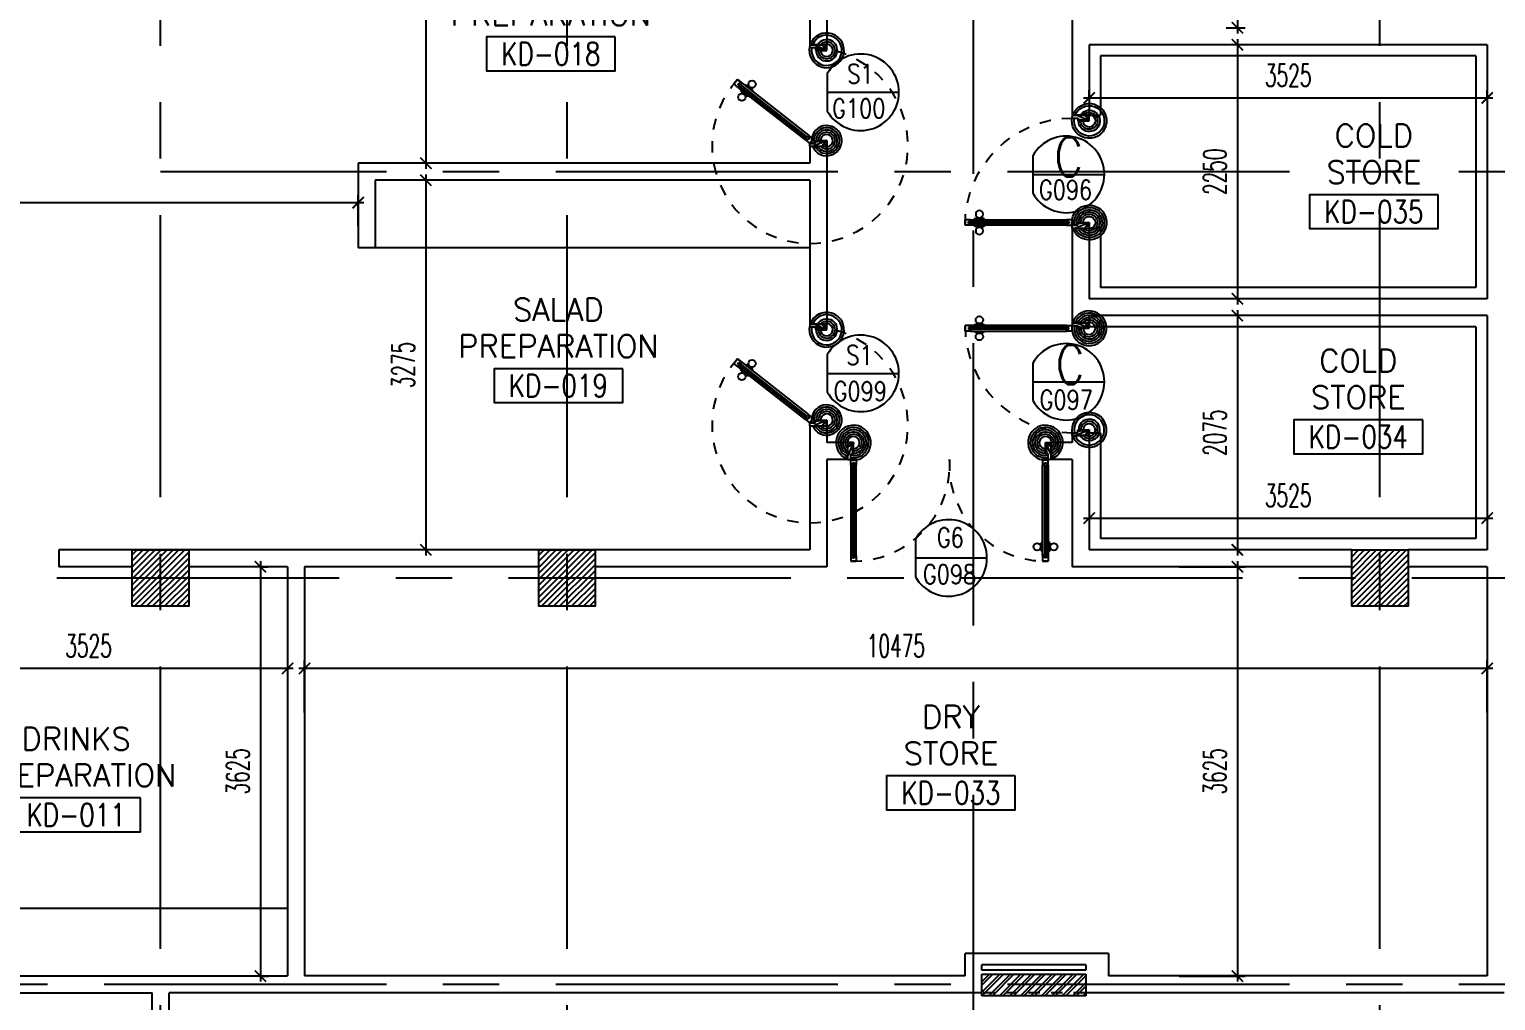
# Model space of a CAD drawing. Extents: x 417866.9 to 417960.2, y 43448 to 43538.2.
# Drawn here: x 417928.77 to 417941.76, y 43507.55 to 43516.16 of the extents above; entities that cross this region are included whole.
import ezdxf
from ezdxf.enums import TextEntityAlignment as Align

# ---------------------------------------------------------------- set-up
doc = ezdxf.new("R2010")
doc.units = 0
doc.header["$MEASUREMENT"] = 0
doc.header["$PDMODE"] = 3
doc.header["$PDSIZE"] = 0.1
doc.linetypes.add('CENTERX2', pattern=[4, 2.5, -0.5, 0.5, -0.5])
doc.linetypes.add('HIDDEN', pattern=[0.375, 0.25, -0.125])
doc.layers.get('0').update_dxf_attribs({"linetype": 'CONTINUOUS'})
doc.layers.get('DEFPOINTS').update_dxf_attribs({"linetype": 'CONTINUOUS'})
for name, color, linetype in [('A-JEERI', 3, 'CONTINUOUS'), ('AXES', 11, 'CENTERX2'), ('COL', 2, 'CONTINUOUS'), ('DIM', 4, 'CONTINUOUS'), ('DOOR', 4, 'CONTINUOUS'), ('DOOR-CR', 2, 'CONTINUOUS'), ('DOOR-DIM', 3, 'CONTINUOUS'), ('DOOR-NO', 3, 'CONTINUOUS'), ('FHC', 2, 'CONTINUOUS'), ('FUR', 5, 'CONTINUOUS'), ('HAT', 8, 'CONTINUOUS'), ('INSUL', 7, 'CONTINUOUS'), ('RM-BOX', 2, 'CONTINUOUS'), ('RM-NAME', 2, 'CONTINUOUS'), ('RM-NO', 2, 'CONTINUOUS'), ('WALL', 2, 'CONTINUOUS')]:
    doc.layers.add(name, color=color, linetype=linetype)
doc.styles.add('ROMANS', font='ROMANS.shx', dxfattribs={"width": 0.6})
doc.dimstyles.new('STANDARD in', dxfattribs={"dimtxt": 0.2, "dimasz": 0.1, "dimexe": 0.07, "dimexo": 0.05, "dimgap": 0.1, "dimtad": 1, "dimdec": 0, "dimlfac": 1000, "dimzin": 0, "dimdsep": 46, "dimtxsty": 'ROMANS', "dimblk": 'ARCHTICK', "dimcen": 0.05, "dimdle": 0.05, "dimclrd": 4, "dimclre": 4, "dimclrt": 2, "dimadec": 0, "dimazin": 0, "dimtfac": 1, "dimtdec": 0, "dimtmove": 2, "dimatfit": 3, "dimfxl": 0, "dimtolj": 1, "dimtzin": 0, "dimarcsym": 0})

# ---------------------------------------------------------------- blocks, each defined once
blk = doc.blocks.new('DD1')
at = {"layer": 'DOOR-CR'}
blk.add_line((-316, 0), (316, 0), dxfattribs=at)
blk.add_lwpolyline([(-316, -166, 3.820224), (-316, 166)], format="xyb", close=True, dxfattribs=at)
at = {"layer": 'DOOR-NO', "color": 255, "style": 'ROMANS'}
for tag, width, p in [('G', 0.8, (-22, 156)), ('0000', 0.7, (-22, -136))]:
    blk.add_attdef(tag, text='', height=196, dxfattribs=dict(at, width=width)).set_placement(p, align=Align.MIDDLE)
blk = doc.blocks.new('RM1')
at = {"layer": 'RM-BOX'}
blk.add_lwpolyline([(570, -200), (-570, -200), (-570, -500), (570, -500)], close=True, dxfattribs=at)
at = {"layer": 'RM-NAME', "style": 'ROMANS'}
for tag, p in [('ROOMNAME1', (0, 324)), ('ROOMNAME2', (0, 0))]:
    blk.add_attdef(tag, text='', height=200, dxfattribs=at).set_placement(p, align=Align.MIDDLE)
at = {"layer": 'RM-NO', "style": 'ROMANS', "width": 0.8}
blk.add_attdef('ROOMNO', text='', height=200, dxfattribs=at).set_placement((0, -350), align=Align.MIDDLE)
blk = doc.blocks.new('COL50')
at = {"layer": 'COL'}
blk.add_lwpolyline([(-250, 250), (-250, -250), (250, -250), (250, 250)], close=True, dxfattribs=at)
blk = doc.blocks.new('*X116')
at = {"color": 0}
for p, q in [((235129, 55135), (235595, 55601)), ((235129, 55188), (235542, 55601)), ((235129, 55241), (235489, 55601)), ((235129, 55294), (235436, 55601)), ((235129, 55347), (235383, 55601)), ((235129, 55400), (235330, 55601)), ((235129, 55453), (235277, 55601)), ((235129, 55506), (235224, 55601)), ((235129, 55559), (235171, 55601)), ((235148, 55101), (235629, 55581)), ((235201, 55101), (235629, 55528)), ((235254, 55101), (235629, 55475)), ((235307, 55101), (235629, 55422)), ((235360, 55101), (235629, 55369)), ((235413, 55101), (235629, 55316)), ((235466, 55101), (235629, 55263)), ((235519, 55101), (235629, 55210)), ((235572, 55101), (235629, 55157))]:
    blk.add_line(p, q, dxfattribs=at)
blk = doc.blocks.new('*X115')
at = {"color": 0}
for p, q in [((238729, 55128), (239201, 55601)), ((238729, 55181), (239148, 55601)), ((238729, 55234), (239095, 55601)), ((238729, 55287), (239042, 55601)), ((238729, 55340), (238989, 55601)), ((238729, 55393), (238936, 55601)), ((238729, 55446), (238883, 55601)), ((238729, 55500), (238830, 55601)), ((238729, 55553), (238777, 55601)), ((238754, 55101), (239229, 55575)), ((238807, 55101), (239229, 55522)), ((238860, 55101), (239229, 55469)), ((238913, 55101), (239229, 55416)), ((238966, 55101), (239229, 55363)), ((239019, 55101), (239229, 55310)), ((239073, 55101), (239229, 55257)), ((239126, 55101), (239229, 55204)), ((239179, 55101), (239229, 55151))]:
    blk.add_line(p, q, dxfattribs=at)
blk = doc.blocks.new('*X111')
at = {"color": 0}
for p, q in [((245929, 55116), (246414, 55601)), ((245929, 55169), (246361, 55601)), ((245929, 55222), (246308, 55601)), ((245929, 55275), (246255, 55601)), ((245929, 55328), (246202, 55601)), ((245929, 55381), (246149, 55601)), ((245929, 55434), (246096, 55601)), ((245929, 55487), (246043, 55601)), ((245929, 55540), (245990, 55601)), ((245929, 55593), (245936, 55601)), ((245967, 55101), (246429, 55563)), ((246020, 55101), (246429, 55510)), ((246073, 55101), (246429, 55457)), ((246126, 55101), (246429, 55404)), ((246179, 55101), (246429, 55351)), ((246232, 55101), (246429, 55298)), ((246285, 55101), (246429, 55245)), ((246338, 55101), (246429, 55192)), ((246391, 55101), (246429, 55138))]:
    blk.add_line(p, q, dxfattribs=at)
blk = doc.blocks.new('DOOR1000')
at = {"layer": 'DOOR', "color": 7, "linetype": 'ByBlock'}
for p, q in [((-150, 0), (0, 0)), ((-150, 0), (-150, -25)), ((0, -50), (-114, 0)), ((0, -50), (-40, 0)), ((0, -50), (0, 0)), ((-1100, -25), (-1100, -75)), ((-1100, -75), (-1100, -25)), ((-1050, -25), (-1100, -25)), ((-1050, -75), (-1100, -75)), ((-1070, -42), (-1070, -58)), ((-1050, -42), (-1070, -42)), ((-1050, -58), (-1070, -58)), ((-1050, -25), (-1050, -42)), ((-1050, -58), (-1050, -75)), ((-1018, -25), (-1018, -18)), ((-928, -18), (-1018, -18)), ((-1018, -75), (-1018, -82)), ((-928, -82), (-1018, -82)), ((-1005, -18), (-1005, -9)), ((-1005, -9), (-940, -9)), ((-1005, -18), (-940, -18)), ((-1005, -82), (-1005, -91)), ((-1005, -82), (-940, -82)), ((-1005, -91), (-940, -91)), ((-940, -18), (-940, -9)), ((-940, -82), (-940, -91)), ((-928, -25), (-928, -18)), ((-928, -75), (-928, -82)), ((-200, -25), (-150, -25)), ((-200, -42), (-200, -25)), ((-180, -42), (-200, -42)), ((-200, -58), (-180, -58)), ((-200, -75), (-200, -58)), ((-150, -75), (-200, -75)), ((-180, -58), (-180, -42)), ((-150, -25), (-100, -25)), ((-150, -75), (-150, -25)), ((-100, -25), (-100, -50)), ((0, -50), (-100, -37)), ((-100, -50), (0, -50)), ((-150, -975), (-100, -975)), ((-150, -1000), (-150, -975)), ((-150, -1000), (0, -1000)), ((0, -1000), (-150, -1000)), ((0, -950), (-114, -1000)), ((-100, -975), (-100, -950)), ((0, -950), (-100, -963)), ((-100, -950), (0, -950)), ((0, -950), (-40, -1000)), ((0, -950), (0, -1000))]:
    blk.add_line(p, q, dxfattribs=at)
at = {"layer": 'DOOR', "linetype": 'ByBlock'}
for p, q in [((-200, -25), (-1050, -25)), ((-200, -42), (-1050, -42)), ((-200, -58), (-1050, -58)), ((-1050, -75), (-200, -75))]:
    blk.add_line(p, q, dxfattribs=at)
at = {"layer": 'DOOR', "color": 7, "linetype": 'ByBlock'}
for centre in [(-973, 24), (-973, -124)]:
    blk.add_circle(centre, 32.4, dxfattribs=at)
for centre, radius, start, end in [((0, -50), 154, 161.1053, 166.2858), ((0, -50), 94.4, 148.0182, 180), ((0, -50), 134, 158.1598, 169.28), ((0, -50), 114, 154.0838, 167.3774), ((0, -50), 74.4, 137.7764, 180), ((0, -50), 54.4, 113.2074, 180), ((0, -50), 34.4, 90, 180), ((0, -50), 14.4, 90, 180), ((0, -950), 154, 193.7142, 198.8947), ((0, -950), 134, 190.72, 201.8402), ((0, -950), 94.4, 180, 211.9818), ((0, -950), 74.4, 180, 222.2236), ((0, -950), 54.4, 180, 246.7926), ((0, -950), 34.4, 180, 270), ((0, -950), 14.4, 180, 270)]:
    blk.add_arc(centre, radius, start, end, dxfattribs=at)
at = {"layer": 'DOOR', "linetype": 'HIDDEN', "ltscale": 0.5}
blk.add_arc((-150, -25), 950, 180, 270, dxfattribs=at)
blk = doc.blocks.new('DOOR90C')
at = {"layer": 'DOOR', "color": 7, "linetype": 'ByBlock'}
for p, q in [((150, 900), (0, 900)), ((0, 900), (0, 875)), ((0, 875), (50, 875)), ((150, 850), (36, 900)), ((50, 875), (50, 850)), ((150, 850), (50, 863)), ((50, 850), (150, 850)), ((150, 850), (110, 900)), ((150, 850), (150, 900)), ((-641, 591), (-672, 552)), ((-672, 552), (-641, 591)), ((-633, 521), (-672, 552)), ((-602, 560), (-641, 591)), ((-638, 546), (-628, 559)), ((-622, 534), (-638, 546)), ((-633, 521), (-622, 534)), ((-613, 547), (-628, 559)), ((-613, 547), (-602, 560)), ((-577, 540), (-572, 546)), ((-501, 490), (-572, 546)), ((-562, 538), (-557, 545)), ((-562, 538), (-511, 498)), ((-557, 545), (-506, 505)), ((-607, 501), (-612, 495)), ((-541, 440), (-612, 495)), ((-602, 487), (-607, 480)), ((-607, 480), (-556, 440)), ((-602, 487), (-551, 447)), ((-551, 447), (-556, 440)), ((-537, 445), (-541, 440)), ((-511, 498), (-506, 505)), ((-506, 485), (-501, 490)), ((-29, 69), (-39, 56)), ((-39, 56), (0, 25)), ((-13, 57), (-29, 69)), ((-9, 95), (-19, 82)), ((-19, 82), (-3, 69)), ((-3, 69), (-13, 57)), ((31, 64), (-9, 95)), ((31, 64), (0, 25)), ((0, 0), (0, 25)), ((0, 25), (50, 25)), ((150, 50), (36, 0)), ((50, 50), (150, 50)), ((150, 50), (50, 37)), ((50, 25), (50, 50)), ((150, 50), (110, 0)), ((150, 50), (150, 0))]:
    blk.add_line(p, q, dxfattribs=at)
at = {"layer": 'DOOR', "linetype": 'ByBlock'}
for p, q in [((-641, 591), (-9, 95)), ((-39, 56), (-633, 521)), ((-29, 69), (-622, 534)), ((-19, 82), (-613, 547))]:
    blk.add_line(p, q, dxfattribs=at)
at = {"layer": 'DOOR', "color": 7, "linetype": 'ByBlock'}
for centre in [(-511, 551), (-602, 435)]:
    blk.add_circle(centre, 32.4, dxfattribs=at)
at = {"layer": 'DOOR', "linetype": 'HIDDEN', "ltscale": 0.5}
blk.add_arc((2, 7), 868, 90.1618, 137.7823, dxfattribs=at)
at = {"layer": 'DOOR', "color": 7, "linetype": 'ByBlock'}
for centre, radius, start, end in [((150, 850), 154, 161.1053, 166.2858), ((150, 850), 134, 158.1598, 169.28), ((150, 850), 94.4, 148.0182, 180), ((150, 850), 74.4, 137.7764, 180), ((150, 850), 54.4, 113.2074, 180), ((150, 850), 34.4, 90, 180), ((150, 850), 14.4, 90, 180), ((150, 50), 134, 190.72, 201.8402), ((150, 50), 114, 192.6226, 205.9162), ((150, 50), 94.4, 180, 211.9818), ((150, 50), 74.4, 180, 222.2236), ((150, 50), 54.4, 180, 246.7926), ((150, 50), 34.4, 180, 270), ((150, 50), 14.4, 180, 270)]:
    blk.add_arc(centre, radius, start, end, dxfattribs=at)
blk = doc.blocks.new('A$C272A55A0')
at = {"layer": 'DOOR', "color": 0, "linetype": 'ByBlock'}
for p, q in [((0, 900), (0, 1050)), ((50, 1050), (0, 1050)), ((50, 950), (50, 1050)), ((1750, 950), (1750, 1050)), ((1750, 1050), (1800, 1050)), ((1800, 1050), (1800, 900)), ((25, 950), (50, 950)), ((25, 900), (25, 950)), ((1775, 950), (1750, 950)), ((1775, 900), (1775, 950)), ((0, 900), (25, 900)), ((75, 900), (25, 900)), ((25, 850), (25, 900)), ((42, 850), (25, 850)), ((58, 870), (42, 870)), ((42, 870), (42, 850)), ((58, 850), (58, 870)), ((75, 850), (58, 850)), ((75, 900), (75, 850)), ((1725, 900), (1775, 900)), ((1725, 900), (1725, 850)), ((1725, 850), (1742, 850)), ((1742, 870), (1758, 870)), ((1742, 850), (1742, 870)), ((1758, 870), (1758, 850)), ((1758, 850), (1775, 850)), ((1800, 900), (1775, 900)), ((1775, 850), (1775, 900)), ((1718, 160), (1709, 160)), ((1709, 95), (1709, 160)), ((1725, 173), (1718, 173)), ((1718, 173), (1718, 83)), ((1718, 95), (1718, 160)), ((1775, 173), (1782, 173)), ((1782, 173), (1782, 83)), ((1782, 160), (1791, 160)), ((1782, 95), (1782, 160)), ((1791, 95), (1791, 160)), ((25, 50), (42, 50)), ((25, 50), (25, 0)), ((25, 0), (75, 0)), ((75, 0), (25, 0)), ((42, 50), (42, 30)), ((42, 30), (58, 30)), ((58, 50), (75, 50)), ((58, 50), (58, 30)), ((75, 50), (75, 0)), ((1718, 95), (1709, 95)), ((1725, 83), (1718, 83)), ((1742, 50), (1725, 50)), ((1725, 50), (1725, 0)), ((1775, 0), (1725, 0)), ((1725, 0), (1775, 0)), ((1742, 50), (1742, 30)), ((1758, 30), (1742, 30)), ((1775, 50), (1758, 50)), ((1758, 50), (1758, 30)), ((1775, 83), (1782, 83)), ((1775, 50), (1775, 0)), ((1782, 95), (1791, 95))]:
    blk.add_line(p, q, dxfattribs=at)
at = {"layer": 'DOOR', "color": 9, "linetype": 'ByBlock'}
for p, q in [((50, 1050), (0, 1010)), ((50, 1050), (0, 937)), ((50, 1050), (37, 950)), ((1750, 1050), (1800, 1010)), ((1750, 1050), (1800, 937)), ((1750, 1050), (1763, 950))]:
    blk.add_line(p, q, dxfattribs=at)
at = {"layer": 'DOOR', "linetype": 'ByBlock'}
for p, q in [((25, 850), (25, 50)), ((42, 850), (42, 50)), ((58, 850), (58, 50)), ((75, 50), (75, 850)), ((1725, 50), (1725, 850)), ((1742, 850), (1742, 50)), ((1758, 850), (1758, 50)), ((1775, 850), (1775, 50))]:
    blk.add_line(p, q, dxfattribs=at)
at = {"layer": 'DOOR', "color": 0, "linetype": 'ByBlock'}
for centre in [(1676, 128), (1824, 128)]:
    blk.add_circle(centre, 32.4, dxfattribs=at)
at = {"layer": 'DOOR', "color": 9, "linetype": 'ByBlock'}
for centre, radius, start, end in [((50, 1050), 34.4, 180, 270), ((50, 1050), 14.4, 180, 270), ((1750, 1050), 14.4, 270, 0), ((1750, 1050), 34.4, 270, 0), ((50, 1050), 54.4, 203.2074, 270), ((50, 1050), 74.4, 227.7764, 270), ((50, 1050), 94.4, 238.0182, 270), ((50, 1050), 114, 244.0838, 257.3774), ((50, 1050), 134, 248.1598, 259.28), ((1750, 1050), 54.4, 270, 336.7926), ((1750, 1050), 74.4, 270, 312.2236), ((1750, 1050), 94.4, 270, 301.9818), ((1750, 1050), 114, 282.6226, 295.9162), ((1750, 1050), 134, 280.72, 291.8402), ((50, 1050), 154, 251.1053, 256.2858), ((1750, 1050), 154, 283.7142, 288.8947)]:
    blk.add_arc(centre, radius, start, end, dxfattribs=at)
at = {"layer": 'DOOR', "linetype": 'HIDDEN', "ltscale": 0.5}
for centre, start, end in [((50, 851), 268.3174, 3.2965), ((1750, 851), 176.7035, 271.6826)]:
    blk.add_arc(centre, 851, start, end, dxfattribs=at)
at = {"layer": 'WALL', "linetype": 'ByBlock'}
blk.add_line((1800, 900), (1800, 1050), dxfattribs=at)
blk = doc.blocks.new('_ARCHTICK')
at = {"color": 0, "linetype": 'ByBlock', "const_width": 0.15}
blk.add_lwpolyline([(-0.5, -0.5), (0.5, 0.5)], dxfattribs=at)
blk = doc.blocks.new('*D629')
at = {"layer": 'DEFPOINTS', "color": 0}
for p in [(417931.687, 43514.62), (417931.687, 43514.365), (417920.412, 43514.134)]:
    blk.add_point(p, dxfattribs=at)
at = {"layer": 'DIM', "color": 4, "lineweight": -2}
for p, q in [((417920.362, 43514.62), (417931.737, 43514.62)), ((417920.412, 43514.184), (417920.412, 43514.69)), ((417931.687, 43514.415), (417931.687, 43514.69))]:
    blk.add_line(p, q, dxfattribs=at)
at = {"layer": 'DIM', "color": 4, "lineweight": -2, "xscale": 0.1, "yscale": 0.1, "zscale": 0.1, "rotation": 180}
blk.add_blockref('_ARCHTICK', (417920.412, 43514.62), dxfattribs=at)
at = {"layer": 'DIM', "color": 4, "lineweight": -2, "xscale": 0.1, "yscale": 0.1, "zscale": 0.1}
blk.add_blockref('_ARCHTICK', (417931.687, 43514.62), dxfattribs=at)
at = {"layer": 'DIM', "color": 2, "insert": (417926.049, 43514.82), "char_height": 0.2, "attachment_point": 5, "style": 'ROMANS'}
blk.add_mtext('\\A1;11275', dxfattribs=at)
blk = doc.blocks.new('*D631')
at = {"layer": 'DEFPOINTS', "color": 0}
for p in [(417932.915, 43518.244), (417932.286, 43514.969), (417932.7, 43514.969)]:
    blk.add_point(p, dxfattribs=at)
at = {"layer": 'DIM', "color": 4, "lineweight": -2}
for p, q in [((417932.865, 43518.244), (417932.216, 43518.244)), ((417932.286, 43518.294), (417932.286, 43514.919)), ((417932.65, 43514.969), (417932.216, 43514.969))]:
    blk.add_line(p, q, dxfattribs=at)
at = {"layer": 'DIM', "color": 4, "lineweight": -2, "xscale": 0.1, "yscale": 0.1, "zscale": 0.1}
for p, rotation in [((417932.286, 43518.244), 90), ((417932.286, 43514.969), 270)]:
    blk.add_blockref('_ARCHTICK', p, dxfattribs=dict(at, rotation=rotation))
at = {"layer": 'DIM', "color": 2, "insert": (417932.086, 43516.607), "char_height": 0.2, "attachment_point": 5, "rotation": 90, "style": 'ROMANS'}
blk.add_mtext('\\A1;3275', dxfattribs=at)
blk = doc.blocks.new('*D630')
at = {"layer": 'DEFPOINTS', "color": 0}
for p in [(417932.692, 43514.819), (417932.286, 43511.544), (417933.083, 43511.544)]:
    blk.add_point(p, dxfattribs=at)
at = {"layer": 'DIM', "color": 4, "lineweight": -2}
for p, q in [((417932.286, 43514.869), (417932.286, 43511.494)), ((417932.642, 43514.819), (417932.216, 43514.819)), ((417933.033, 43511.544), (417932.216, 43511.544))]:
    blk.add_line(p, q, dxfattribs=at)
at = {"layer": 'DIM', "color": 4, "lineweight": -2, "xscale": 0.1, "yscale": 0.1, "zscale": 0.1}
for p, rotation in [((417932.286, 43514.819), 90), ((417932.286, 43511.544), 270)]:
    blk.add_blockref('_ARCHTICK', p, dxfattribs=dict(at, rotation=rotation))
at = {"layer": 'DIM', "color": 2, "insert": (417932.086, 43513.182), "char_height": 0.2, "attachment_point": 5, "rotation": 90, "style": 'ROMANS'}
blk.add_mtext('\\A1;3275', dxfattribs=at)
blk = doc.blocks.new('*D326')
at = {"layer": 'DEFPOINTS', "color": 0}
for p in [(417939.324, 43518.244), (417939.324, 43516.169), (417939.474, 43516.169)]:
    blk.add_point(p, dxfattribs=at)
at = {"layer": 'DIM', "color": 4, "lineweight": -2}
for p, q in [((417939.374, 43518.244), (417939.544, 43518.244)), ((417939.474, 43518.294), (417939.474, 43516.119)), ((417939.374, 43516.169), (417939.544, 43516.169))]:
    blk.add_line(p, q, dxfattribs=at)
at = {"layer": 'DIM', "color": 4, "lineweight": -2, "xscale": 0.1, "yscale": 0.1, "zscale": 0.1}
for p, rotation in [((417939.474, 43518.244), 90), ((417939.474, 43516.169), 270)]:
    blk.add_blockref('_ARCHTICK', p, dxfattribs=dict(at, rotation=rotation))
at = {"layer": 'DIM', "color": 2, "insert": (417939.274, 43517.207), "char_height": 0.2, "attachment_point": 5, "rotation": 90, "style": 'ROMANS'}
blk.add_mtext('\\A1;2075', dxfattribs=at)
blk = doc.blocks.new('*D328')
at = {"layer": 'DEFPOINTS', "color": 0}
for p in [(417939.924, 43516.019), (417939.474, 43513.769), (417939.924, 43513.769)]:
    blk.add_point(p, dxfattribs=at)
at = {"layer": 'DIM', "color": 4, "lineweight": -2}
for p, q in [((417939.474, 43516.069), (417939.474, 43513.719)), ((417939.874, 43516.019), (417939.404, 43516.019)), ((417939.874, 43513.769), (417939.404, 43513.769))]:
    blk.add_line(p, q, dxfattribs=at)
at = {"layer": 'DIM', "color": 4, "lineweight": -2, "xscale": 0.1, "yscale": 0.1, "zscale": 0.1}
for p, rotation in [((417939.474, 43516.019), 90), ((417939.474, 43513.769), 270)]:
    blk.add_blockref('_ARCHTICK', p, dxfattribs=dict(at, rotation=rotation))
at = {"layer": 'DIM', "color": 2, "insert": (417939.274, 43514.894), "char_height": 0.2, "attachment_point": 5, "rotation": 90, "style": 'ROMANS'}
blk.add_mtext('\\A1;2250', dxfattribs=at)
blk = doc.blocks.new('*D586')
at = {"layer": 'DEFPOINTS', "color": 0}
for p in [(417941.687, 43515.548), (417938.162, 43515.487), (417941.687, 43515.487)]:
    blk.add_point(p, dxfattribs=at)
at = {"layer": 'DIM', "color": 4, "lineweight": -2}
for p, q in [((417938.112, 43515.548), (417941.737, 43515.548)), ((417938.162, 43515.537), (417938.162, 43515.618)), ((417941.687, 43515.537), (417941.687, 43515.618))]:
    blk.add_line(p, q, dxfattribs=at)
at = {"layer": 'DIM', "color": 4, "lineweight": -2, "xscale": 0.1, "yscale": 0.1, "zscale": 0.1, "rotation": 180}
blk.add_blockref('_ARCHTICK', (417938.162, 43515.548), dxfattribs=at)
at = {"layer": 'DIM', "color": 4, "lineweight": -2, "xscale": 0.1, "yscale": 0.1, "zscale": 0.1}
blk.add_blockref('_ARCHTICK', (417941.687, 43515.548), dxfattribs=at)
at = {"layer": 'DIM', "color": 2, "insert": (417939.924, 43515.748), "char_height": 0.2, "attachment_point": 5, "style": 'ROMANS'}
blk.add_mtext('\\A1;3525', dxfattribs=at)
blk = doc.blocks.new('*D329')
at = {"layer": 'DEFPOINTS', "color": 0}
for p in [(417939.924, 43513.619), (417939.474, 43511.544), (417939.924, 43511.544)]:
    blk.add_point(p, dxfattribs=at)
at = {"layer": 'DIM', "color": 4, "lineweight": -2}
for p, q in [((417939.874, 43513.619), (417939.404, 43513.619)), ((417939.474, 43513.669), (417939.474, 43511.494)), ((417939.874, 43511.544), (417939.404, 43511.544))]:
    blk.add_line(p, q, dxfattribs=at)
at = {"layer": 'DIM', "color": 4, "lineweight": -2, "xscale": 0.1, "yscale": 0.1, "zscale": 0.1}
for p, rotation in [((417939.474, 43513.619), 90), ((417939.474, 43511.544), 270)]:
    blk.add_blockref('_ARCHTICK', p, dxfattribs=dict(at, rotation=rotation))
at = {"layer": 'DIM', "color": 2, "insert": (417939.274, 43512.582), "char_height": 0.2, "attachment_point": 5, "rotation": 90, "style": 'ROMANS'}
blk.add_mtext('\\A1;2075', dxfattribs=at)
blk = doc.blocks.new('*D330')
at = {"layer": 'DEFPOINTS', "color": 0}
for p in [(417938.162, 43511.883), (417941.687, 43511.883), (417941.687, 43511.825)]:
    blk.add_point(p, dxfattribs=at)
at = {"layer": 'DIM', "color": 4, "lineweight": -2}
for p, q in [((417938.112, 43511.825), (417941.737, 43511.825)), ((417938.162, 43511.833), (417938.162, 43511.755)), ((417941.687, 43511.833), (417941.687, 43511.755))]:
    blk.add_line(p, q, dxfattribs=at)
at = {"layer": 'DIM', "color": 4, "lineweight": -2, "xscale": 0.1, "yscale": 0.1, "zscale": 0.1, "rotation": 180}
blk.add_blockref('_ARCHTICK', (417938.162, 43511.825), dxfattribs=at)
at = {"layer": 'DIM', "color": 4, "lineweight": -2, "xscale": 0.1, "yscale": 0.1, "zscale": 0.1}
blk.add_blockref('_ARCHTICK', (417941.687, 43511.825), dxfattribs=at)
at = {"layer": 'DIM', "color": 2, "insert": (417939.924, 43512.025), "char_height": 0.2, "attachment_point": 5, "style": 'ROMANS'}
blk.add_mtext('\\A1;3525', dxfattribs=at)
blk = doc.blocks.new('*D338')
at = {"layer": 'DEFPOINTS', "color": 0}
for p in [(417931.212, 43510.494), (417931.212, 43510.052), (417941.687, 43510.052)]:
    blk.add_point(p, dxfattribs=at)
at = {"layer": 'DIM', "color": 4, "lineweight": -2}
for p, q in [((417941.737, 43510.494), (417931.162, 43510.494)), ((417931.212, 43510.102), (417931.212, 43510.564)), ((417941.687, 43510.102), (417941.687, 43510.564))]:
    blk.add_line(p, q, dxfattribs=at)
at = {"layer": 'DIM', "color": 4, "lineweight": -2, "xscale": 0.1, "yscale": 0.1, "zscale": 0.1, "rotation": 180}
blk.add_blockref('_ARCHTICK', (417931.212, 43510.494), dxfattribs=at)
at = {"layer": 'DIM', "color": 4, "lineweight": -2, "xscale": 0.1, "yscale": 0.1, "zscale": 0.1}
blk.add_blockref('_ARCHTICK', (417941.687, 43510.494), dxfattribs=at)
at = {"layer": 'DIM', "color": 2, "insert": (417936.449, 43510.694), "char_height": 0.2, "attachment_point": 5, "style": 'ROMANS'}
blk.add_mtext('\\A1;10475', dxfattribs=at)
blk = doc.blocks.new('*D339')
at = {"layer": 'DEFPOINTS', "color": 0}
for p in [(417938.907, 43511.394), (417938.907, 43507.769), (417939.474, 43507.769)]:
    blk.add_point(p, dxfattribs=at)
at = {"layer": 'DIM', "color": 4, "lineweight": -2}
for p, q in [((417938.957, 43511.394), (417939.544, 43511.394)), ((417939.474, 43511.444), (417939.474, 43507.719)), ((417938.957, 43507.769), (417939.544, 43507.769))]:
    blk.add_line(p, q, dxfattribs=at)
at = {"layer": 'DIM', "color": 4, "lineweight": -2, "xscale": 0.1, "yscale": 0.1, "zscale": 0.1}
for p, rotation in [((417939.474, 43511.394), 90), ((417939.474, 43507.769), 270)]:
    blk.add_blockref('_ARCHTICK', p, dxfattribs=dict(at, rotation=rotation))
at = {"layer": 'DIM', "color": 2, "insert": (417939.274, 43509.582), "char_height": 0.2, "attachment_point": 5, "rotation": 90, "style": 'ROMANS'}
blk.add_mtext('\\A1;3625', dxfattribs=at)
blk = doc.blocks.new('*D340')
at = {"layer": 'DEFPOINTS', "color": 0}
for p in [(417927.537, 43510.926), (417931.062, 43510.926), (417927.537, 43510.494)]:
    blk.add_point(p, dxfattribs=at)
at = {"layer": 'DIM', "color": 4, "lineweight": -2}
for p, q in [((417927.537, 43510.876), (417927.537, 43510.424)), ((417931.062, 43510.876), (417931.062, 43510.424)), ((417931.112, 43510.494), (417927.487, 43510.494))]:
    blk.add_line(p, q, dxfattribs=at)
at = {"layer": 'DIM', "color": 4, "lineweight": -2, "xscale": 0.1, "yscale": 0.1, "zscale": 0.1, "rotation": 180}
blk.add_blockref('_ARCHTICK', (417927.537, 43510.494), dxfattribs=at)
at = {"layer": 'DIM', "color": 4, "lineweight": -2, "xscale": 0.1, "yscale": 0.1, "zscale": 0.1}
blk.add_blockref('_ARCHTICK', (417931.062, 43510.494), dxfattribs=at)
at = {"layer": 'DIM', "color": 2, "insert": (417929.299, 43510.694), "char_height": 0.2, "attachment_point": 5, "style": 'ROMANS'}
blk.add_mtext('\\A1;3525', dxfattribs=at)
blk = doc.blocks.new('*D342')
at = {"layer": 'DEFPOINTS', "color": 0}
for p in [(417930.78, 43511.394), (417930.78, 43507.769), (417930.821, 43507.769)]:
    blk.add_point(p, dxfattribs=at)
at = {"layer": 'DIM', "color": 4, "lineweight": -2}
for p, q in [((417930.821, 43511.444), (417930.821, 43507.719)), ((417930.83, 43511.394), (417930.891, 43511.394)), ((417930.83, 43507.769), (417930.891, 43507.769))]:
    blk.add_line(p, q, dxfattribs=at)
at = {"layer": 'DIM', "color": 4, "lineweight": -2, "xscale": 0.1, "yscale": 0.1, "zscale": 0.1}
for p, rotation in [((417930.821, 43511.394), 90), ((417930.821, 43507.769), 270)]:
    blk.add_blockref('_ARCHTICK', p, dxfattribs=dict(at, rotation=rotation))
at = {"layer": 'DIM', "color": 2, "insert": (417930.621, 43509.582), "char_height": 0.2, "attachment_point": 5, "rotation": 90, "style": 'ROMANS'}
blk.add_mtext('\\A1;3625', dxfattribs=at)

msp = doc.modelspace()

# ---------------------------------------------------------------- hatches: boundary and pattern name
at = {"layer": 'FHC', "linetype": 'ByBlock', "ltscale": 0.3}
h = msp.add_hatch(dxfattribs=at)
h.set_pattern_fill('ANSI32', color=11, scale=175, style=0)
h.set_pattern_definition([(44.999998, (417705.015424, 43476.54332), (-0.046403885, 0.046403882), []), (44.999998, (417705.04636, 43476.54332), (-0.046403885, 0.046403882), [])])
h.paths.add_polyline_path([(417938.1316, 43507.5943), (417938.1316, 43507.7843), (417937.2116, 43507.7843), (417937.2116, 43507.5943)])
h.paths.add_polyline_path([(417936.999, 43507.1732), (417936.999, 43507.594), (417937.2615, 43507.594), (417937.2615, 43507.1732)], flags=9)

# ---------------------------------------------------------------- linework, layer by layer
at = {"layer": 'A-JEERI'}
msp.add_line((417927.5366, 43508.3693), (417931.0616, 43508.3693), dxfattribs=at)
at = {"layer": 'AXES'}
for p, q in [((417929.9366, 43460.01), (417929.9366, 43537.5491)), ((417933.5366, 43460.01), (417933.5366, 43537.5491)), ((417940.7366, 43460.01), (417940.7366, 43537.5491)), ((417937.1366, 43466.8743), (417937.1366, 43525.6943)), ((417947.9366, 43514.8943), (417929.9366, 43514.8943)), ((417959.5194, 43511.2943), (417889.6966, 43511.2943)), ((417947.9366, 43507.6943), (417889.6966, 43507.6943))]:
    msp.add_line(p, q, dxfattribs=at)
at = {"layer": 'COL'}
msp.add_lwpolyline([(417933.7866, 43511.5443), (417933.7866, 43511.0443), (417933.2866, 43511.0443), (417933.2866, 43511.5443)], close=True, dxfattribs=at)
at = {"layer": 'FHC', "linetype": 'ByBlock', "ltscale": 0.3}
for p, q in [((417937.2116, 43507.7843), (417938.1316, 43507.7843)), ((417937.2116, 43507.5943), (417937.2116, 43507.7843)), ((417938.1316, 43507.7843), (417938.1316, 43507.5943)), ((417938.1316, 43507.5943), (417937.2116, 43507.5943))]:
    msp.add_line(p, q, dxfattribs=at)
at = {"layer": 'FHC', "color": 250, "linetype": 'HIDDEN', "ltscale": 0.25}
msp.add_line((417938.1238, 43507.6193), (417937.2207, 43507.6193), dxfattribs=at)
at = {"layer": 'FUR'}
msp.add_line((417935.6866, 43514.2193), (417931.8366, 43514.2193), dxfattribs=at)
at = {"layer": 'INSUL'}
for p, q in [((417941.5866, 43515.9193), (417938.2616, 43515.9193)), ((417938.2616, 43515.9193), (417938.2616, 43515.3943)), ((417941.5866, 43515.9193), (417941.5866, 43513.8693)), ((417938.1616, 43515.3943), (417938.2616, 43515.3943)), ((417938.1616, 43514.3943), (417938.2616, 43514.3943)), ((417938.2616, 43514.3943), (417938.2616, 43513.8693)), ((417941.5866, 43513.8693), (417938.2616, 43513.8693)), ((417938.1616, 43513.6193), (417938.1616, 43513.5193)), ((417941.5866, 43513.5193), (417938.1616, 43513.5193)), ((417941.5866, 43513.5193), (417941.5866, 43511.6443)), ((417938.1401, 43512.58), (417938.2616, 43512.58)), ((417938.2616, 43512.58), (417938.2616, 43511.6443)), ((417941.5866, 43511.6443), (417938.2616, 43511.6443))]:
    msp.add_line(p, q, dxfattribs=at)
at = {"layer": 'WALL'}
for p, q in [((417935.8366, 43518.5443), (417935.8366, 43516.0193)), ((417935.6866, 43518.2443), (417935.6866, 43516.0193)), ((417938.0116, 43516.7068), (417938.0116, 43515.3943)), ((417935.6866, 43516.0193), (417935.8366, 43516.0193)), ((417941.6866, 43516.0193), (417938.1616, 43516.0193)), ((417938.1616, 43516.0193), (417938.1616, 43515.3943)), ((417941.6866, 43516.0193), (417941.6866, 43513.7693)), ((417938.0116, 43515.3943), (417938.1616, 43515.3943)), ((417935.6866, 43515.1193), (417935.6866, 43514.9693)), ((417935.6866, 43515.1193), (417935.8366, 43515.1193)), ((417935.8366, 43515.1193), (417935.8366, 43513.5443)), ((417935.6866, 43514.9693), (417931.6866, 43514.9693)), ((417931.6866, 43514.9693), (417931.6866, 43514.2193)), ((417935.6866, 43514.8193), (417931.8366, 43514.8193)), ((417931.8366, 43514.8193), (417931.8366, 43514.2193)), ((417935.6866, 43514.8193), (417935.6866, 43513.5443)), ((417938.0116, 43514.3943), (417938.0116, 43513.5568)), ((417938.0116, 43514.3943), (417938.1616, 43514.3943)), ((417938.1616, 43514.3943), (417938.1616, 43513.7693)), ((417931.8366, 43514.2193), (417931.6866, 43514.2193)), ((417941.6866, 43513.7693), (417938.1616, 43513.7693)), ((417938.1616, 43513.5568), (417938.0116, 43513.5568)), ((417941.6866, 43513.6193), (417938.1616, 43513.6193)), ((417938.1616, 43513.6193), (417938.1616, 43513.5568)), ((417941.6866, 43513.6193), (417941.6866, 43511.5443)), ((417935.6866, 43513.5443), (417935.8366, 43513.5443)), ((417935.6866, 43512.6443), (417935.6866, 43511.5443)), ((417935.6866, 43512.6443), (417935.8366, 43512.6443)), ((417935.8366, 43512.6443), (417935.8366, 43512.4943)), ((417938.1616, 43512.5568), (417938.0116, 43512.5568)), ((417938.0116, 43512.5568), (417938.0116, 43512.4943)), ((417938.1616, 43512.5568), (417938.1616, 43512.5568)), ((417938.1616, 43512.5568), (417938.1616, 43511.5443)), ((417936.0241, 43512.4943), (417935.8366, 43512.4943)), ((417936.0241, 43512.3443), (417936.0241, 43512.4943)), ((417938.0116, 43512.4943), (417937.8241, 43512.4943)), ((417937.8241, 43512.3443), (417937.8241, 43512.4943)), ((417936.0241, 43512.3443), (417935.8366, 43512.3443)), ((417935.8366, 43512.3443), (417935.8366, 43511.3943)), ((417938.0116, 43512.3443), (417937.8241, 43512.3443)), ((417938.0116, 43512.3443), (417938.0116, 43511.3943)), ((417935.6866, 43511.5443), (417929.0366, 43511.5443)), ((417929.0366, 43511.5443), (417929.0366, 43511.3943)), ((417940.4866, 43511.5443), (417938.1616, 43511.5443)), ((417941.6866, 43511.5443), (417940.9866, 43511.5443)), ((417929.6866, 43511.3943), (417929.0366, 43511.3943)), ((417931.0616, 43511.3943), (417930.1866, 43511.3943)), ((417931.0616, 43511.3943), (417931.0616, 43507.7693)), ((417931.2116, 43511.3943), (417931.2116, 43507.7693)), ((417933.2866, 43511.3943), (417931.2116, 43511.3943)), ((417935.8366, 43511.3943), (417933.7866, 43511.3943)), ((417940.4866, 43511.3943), (417938.0116, 43511.3943)), ((417941.6866, 43511.3943), (417940.9866, 43511.3943)), ((417941.6866, 43511.3943), (417941.6866, 43507.7693)), ((417938.3316, 43507.9693), (417937.0616, 43507.9693)), ((417937.0616, 43507.7693), (417937.0616, 43507.9693)), ((417938.3316, 43507.9693), (417938.3316, 43507.7693)), ((417938.1316, 43507.8693), (417937.2116, 43507.8693)), ((417937.2116, 43507.8193), (417937.2116, 43507.8693)), ((417938.1316, 43507.8693), (417938.1316, 43507.8193)), ((417927.5366, 43507.7693), (417931.0616, 43507.7693)), ((417937.0616, 43507.7693), (417931.2116, 43507.7693)), ((417938.1316, 43507.8193), (417937.2116, 43507.8193)), ((417941.6866, 43507.7693), (417938.3316, 43507.7693)), ((417921.8991, 43507.6193), (417929.8616, 43507.6193)), ((417929.8616, 43507.3943), (417929.8616, 43507.6193)), ((417930.0116, 43507.3943), (417930.0116, 43507.6193)), ((417937.2116, 43507.6193), (417930.0116, 43507.6193)), ((417941.8366, 43507.6193), (417938.1316, 43507.6193))]:
    msp.add_line(p, q, dxfattribs=at)

# ---------------------------------------------------------------- block references
at = {"layer": 'COL', "xscale": -0.001000000047497451, "yscale": 0.0009999999892897904, "zscale": 0.001}
for p in [(417929.9366, 43511.2943), (417940.7366, 43511.2943)]:
    msp.add_blockref('COL50', p, dxfattribs=at)
at = {"layer": 'DOOR', "color": 0, "xscale": 0.001000000047497451, "yscale": 0.0009999999892897904, "zscale": 0.001}
for name, p in [('DOOR90C', (417935.6866, 43515.1193)), ('DOOR90C', (417935.6866, 43512.6443)), ('A$C272A55A0', (417936.0241, 43511.444))]:
    msp.add_blockref(name, p, dxfattribs=at)
at = {"layer": 'DOOR-DIM', "xscale": -0.001000000047497451, "yscale": 0.0009999999892897904, "zscale": 0.001, "rotation": 180}
msp.add_blockref('DOOR1000', (417938.1616, 43514.3943), dxfattribs=at)
at = {"layer": 'DOOR-DIM', "xscale": 0.001000000047497451, "yscale": 0.0009999999892897904, "zscale": 0.001}
msp.add_blockref('DOOR1000', (417938.1616, 43513.5568), dxfattribs=at)
at = {"layer": 'DOOR-NO'}
ref = msp.add_blockref('DD1', (417936.158, 43515.5977), dxfattribs=dict(at, xscale=0.001000000047497451, yscale=0.0009999999892897904, zscale=0.001))
ref.add_attrib('G', 'S1', dxfattribs={"height": 0.17, "style": 'ROMANS', "width": 0.8}).set_placement((417936.1347, 43515.7603), align=Align.MIDDLE)
ref.add_attrib('000', 'G100', dxfattribs={"height": 0.17, "style": 'ROMANS', "width": 0.8}).set_placement((417936.1208, 43515.4553), align=Align.MIDDLE)
ref = msp.add_blockref('DD1', (417937.9776, 43514.8701), dxfattribs=dict(at, xscale=0.001000000047497451, yscale=0.0009999999892897904, zscale=0.001))
ref.add_attrib('G', 'C', dxfattribs={"height": 0.35, "style": 'ROMANS', "width": 0.8}).set_placement((417937.9797, 43515.0255), align=Align.MIDDLE)
ref.add_attrib('000', 'G096', dxfattribs={"height": 0.17, "style": 'ROMANS', "width": 0.8}).set_placement((417937.952, 43514.7344), align=Align.MIDDLE)
ref = msp.add_blockref('DD1', (417936.158, 43513.1076), dxfattribs=dict(at, xscale=0.001000000047497451, yscale=0.0009999999892897904, zscale=0.001))
ref.add_attrib('G', 'S1', dxfattribs={"height": 0.17, "style": 'ROMANS', "width": 0.8}).set_placement((417936.127, 43513.2688), align=Align.MIDDLE)
ref.add_attrib('000', 'G099', dxfattribs={"height": 0.17, "style": 'ROMANS', "width": 0.8}).set_placement((417936.1339, 43512.9499), align=Align.MIDDLE)
ref = msp.add_blockref('DD1', (417937.9776, 43513.0327), dxfattribs=dict(at, xscale=0.001000000047497451, yscale=0.0009999999892897904, zscale=0.001))
ref.add_attrib('G', 'C', dxfattribs={"height": 0.35, "style": 'ROMANS', "width": 0.8}).set_placement((417937.9928, 43513.1856), align=Align.MIDDLE)
ref.add_attrib('000', 'G097', dxfattribs={"height": 0.17, "style": 'ROMANS', "width": 0.8}).set_placement((417937.9581, 43512.8737), align=Align.MIDDLE)
ref = msp.add_blockref('DD1', (417936.9377, 43511.4725), dxfattribs=dict(at, xscale=0.001000000047497451, yscale=0.0009999999892897904, zscale=0.001))
ref.add_attrib('G', 'G6', dxfattribs={"height": 0.17, "style": 'ROMANS', "width": 0.8}).set_placement((417936.9316, 43511.6538), align=Align.MIDDLE)
ref.add_attrib('000', 'G098', dxfattribs={"height": 0.17, "style": 'ROMANS', "width": 0.8}).set_placement((417936.9246, 43511.328), align=Align.MIDDLE)
at = {"layer": 'HAT', "xscale": 0.001000000047497451, "yscale": 0.0009999999892897904, "zscale": 0.001}
for name in ['*X116', '*X115', '*X111']:
    msp.add_blockref(name, (417694.5581, 43455.9433), dxfattribs=at)
at = {"layer": 'RM-NAME', "xscale": 0.001000000047497451, "yscale": 0.0009999999892897904, "zscale": 0.001}
for p, values in [((417940.6834, 43514.8902), {'ROOMNO': 'KD-035', 'ROOMNAME2': 'STORE', 'ROOMNAME1': 'COLD'}), ((417940.5452, 43512.8959), {'ROOMNO': 'KD-034', 'ROOMNAME2': 'STORE', 'ROOMNAME1': 'COLD'})]:
    msp.add_blockref('RM1', p, dxfattribs=at).add_auto_attribs(values)
at = {"layer": 'WALL', "xscale": 0.001000000047497451, "yscale": 0.0009999999892897904, "zscale": 0.001}
for p, values in [((417933.394, 43516.2882), {'ROOMNO': 'KD-018', 'ROOMNAME2': 'PREPARATION', 'ROOMNAME1': 'MEAT'}), ((417933.4602, 43513.3488), {'ROOMNO': 'KD-019', 'ROOMNAME2': 'PREPARATION', 'ROOMNAME1': 'SALAD'}), ((417936.9373, 43509.7415), {'ROOMNO': 'KD-033', 'ROOMNAME2': 'STORE', 'ROOMNAME1': 'DRY'}), ((417929.1893, 43509.547), {'ROOMNO': 'KD-011', 'ROOMNAME2': 'PREPARATION', 'ROOMNAME1': 'DRINKS'})]:
    msp.add_blockref('RM1', p, dxfattribs=at).add_auto_attribs(values)

# ---------------------------------------------------------------- dimensions: what is measured, and where the dimension line sits
at = {"layer": 'DIM'}
for base, p1, p2, picture, middle in [((417932.2858, 43514.9693), (417932.9151, 43518.2443), (417932.7003, 43514.9693), '*D631', (417932.0858, 43516.6068)), ((417939.4739, 43516.1693), (417939.3241, 43518.2443), (417939.3241, 43516.1693), '*D326', (417939.2739, 43517.2068)), ((417939.4739, 43513.7693), (417939.9241, 43516.0193), (417939.9241, 43513.7693), '*D328', (417939.2739, 43514.8943)), ((417932.2858, 43511.5443), (417932.6925, 43514.8193), (417933.0826, 43511.5443), '*D630', (417932.0858, 43513.1818)), ((417939.4739, 43511.5443), (417939.9241, 43513.6193), (417939.9241, 43511.5443), '*D329', (417939.2739, 43512.5818)), ((417930.8211, 43507.7693), (417930.7804, 43511.3943), (417930.7804, 43507.7693), '*D342', (417930.6211, 43509.5818)), ((417939.4739, 43507.7693), (417938.9069, 43511.3943), (417938.9069, 43507.7693), '*D339', (417939.2739, 43509.5818))]:
    dim = msp.add_linear_dim(base=base, p1=p1, p2=p2, angle=90, dimstyle='STANDARD in', dxfattribs=at)
    dim.commit()
    dim.dimension.update_dxf_attribs({"geometry": picture, "text_midpoint": middle})
for base, p1, p2, picture, middle in [((417941.6866, 43515.5478), (417938.1616, 43515.4866), (417941.6866, 43515.4866), '*D586', (417939.9241, 43515.7478)), ((417931.6866, 43514.6199), (417920.4116, 43514.1339), (417931.6866, 43514.3655), '*D629', (417926.0491, 43514.8199)), ((417941.6866, 43511.8252), (417938.1616, 43511.8835), (417941.6866, 43511.8835), '*D330', (417939.9241, 43512.0252)), ((417927.5366, 43510.4943), (417931.0616, 43510.9256), (417927.5366, 43510.9256), '*D340', (417929.2991, 43510.6943)), ((417931.2116, 43510.4943), (417941.6866, 43510.0517), (417931.2116, 43510.0517), '*D338', (417936.4491, 43510.6943))]:
    dim = msp.add_linear_dim(base=base, p1=p1, p2=p2, dimstyle='STANDARD in', dxfattribs=at)
    dim.commit()
    dim.dimension.update_dxf_attribs({"geometry": picture, "text_midpoint": middle})

doc.saveas('drawing.dxf')
